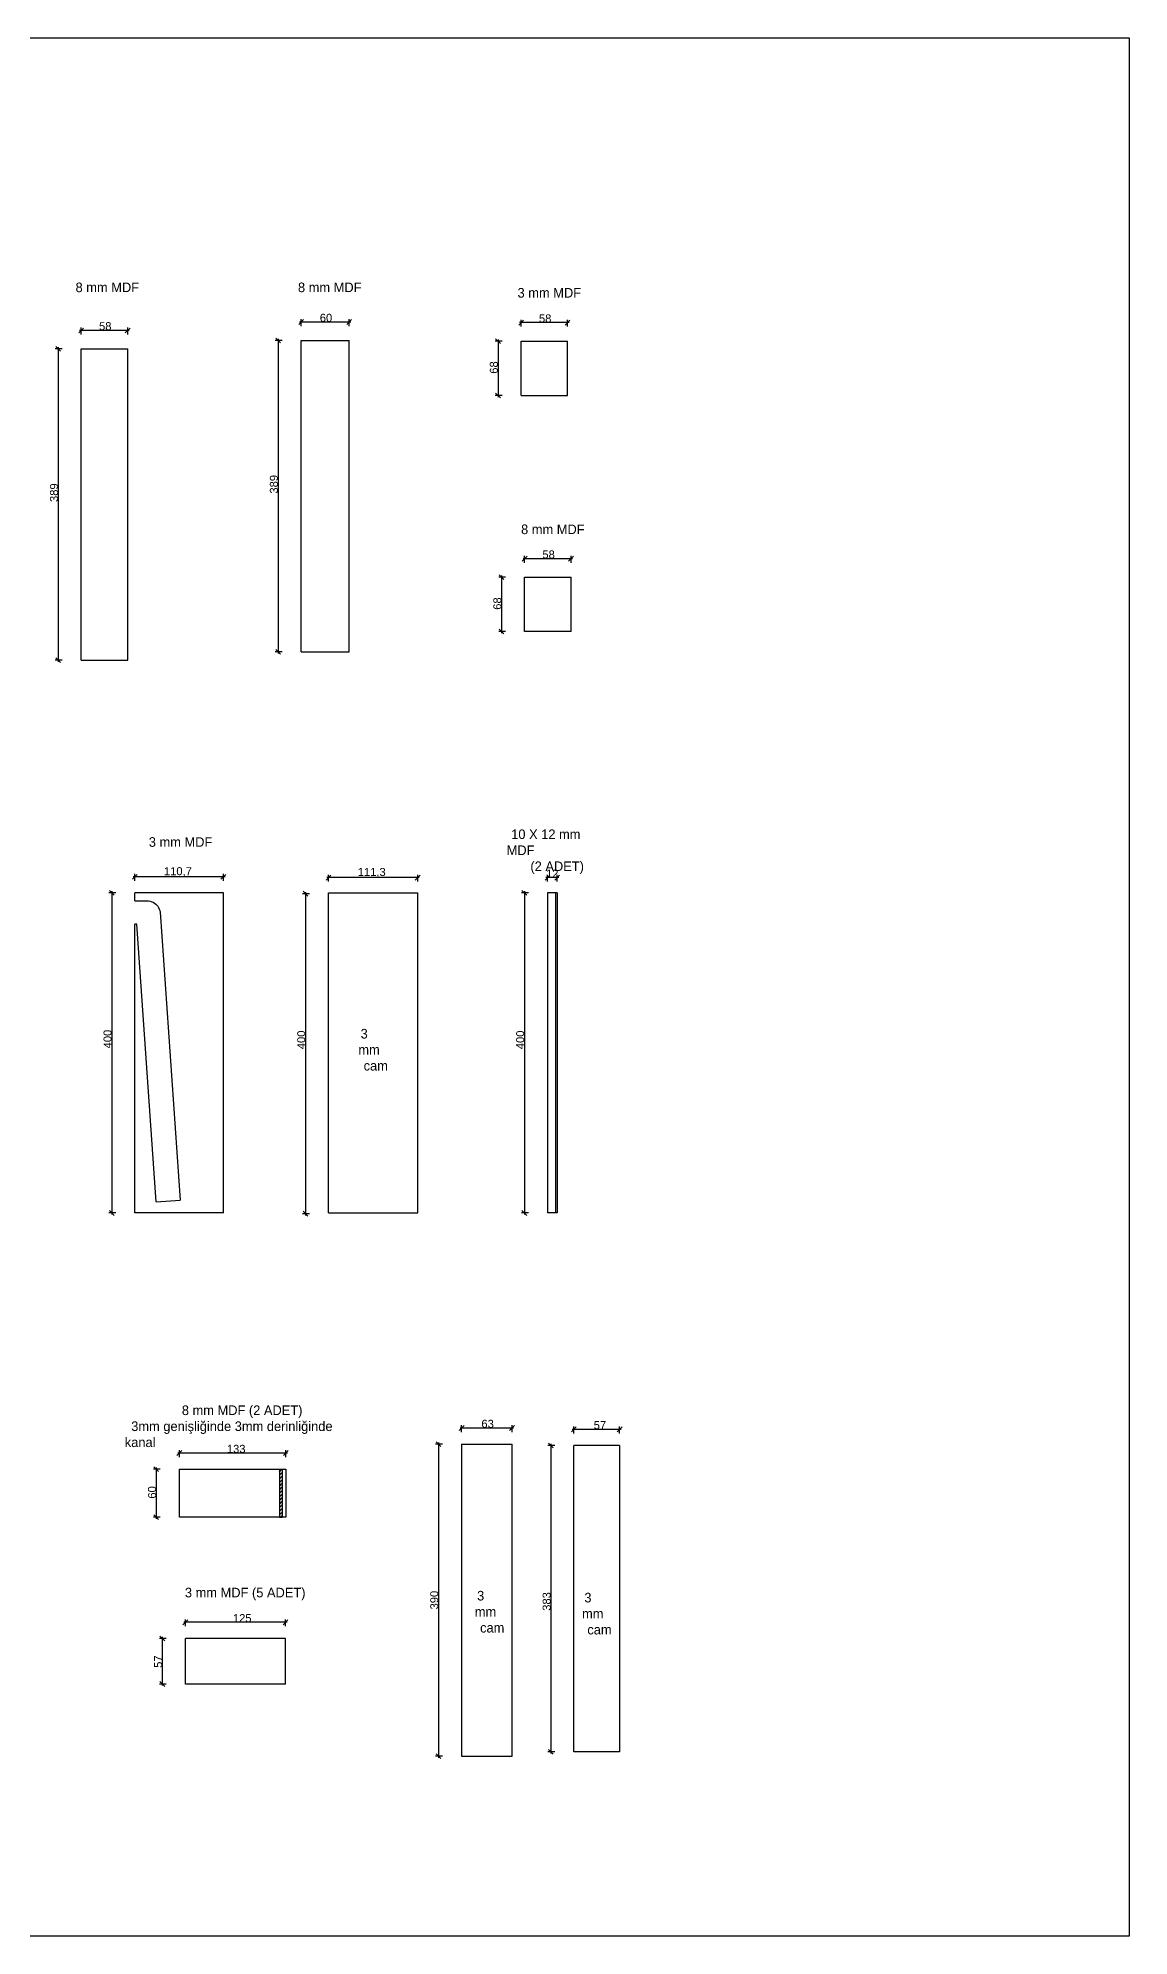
# Model space of a CAD drawing. Header units: millimetres. Extents: x -1301 to 1365, y -1036 to 1337.
# Drawn here: x 2 to 1365, y -1036 to 1337 of the extents above; entities that cross this region are included whole.
import ezdxf

# ---------------------------------------------------------------- set-up
doc = ezdxf.new("R2010")
doc.units = ezdxf.units.MM
doc.layers.add('0 @ 1', color=7, linetype='Continuous')
doc.layers.add('0.3', color=10, linetype='Continuous', lineweight=30)
doc.styles.add('ARIAL', font='arial.ttf', dxfattribs={"height": 10})
doc.dimstyles.new('İzzet Alperen Özkan', dxfattribs={"dimtxt": 10, "dimasz": 6, "dimexe": 3.58, "dimexo": 0.55, "dimgap": 0.09, "dimtad": 1, "dimdec": 0, "dimrnd": 1.38778e-17, "dimtxsty": 'ARIAL', "dimblk": 'OBLIQUE', "dimcen": 5, "dimdle": 2, "dimadec": 0, "dimazin": 0, "dimtfac": 1, "dimtdec": 0, "dimtmove": 0, "dimatfit": 3, "dimfxl": 5, "dimfxlon": 1, "dimtolj": 1, "dimtzin": 0, "dimarcsym": 0})

# ---------------------------------------------------------------- blocks, each defined once
blk = doc.blocks.new('_OBLIQUE')
at = {"color": 0, "linetype": 'ByBlock'}
blk.add_line((-0.5, -0.5), (0.5, 0.5), dxfattribs=at)
blk = doc.blocks.new('*D30')
at = {"layer": '0.3', "color": 0, "lineweight": -2, "transparency": 16777216}
for p, q in [((313.5, -432), (176.5, -432)), ((178.5, -437), (178.5, -428.5)), ((311.5, -437), (311.5, -428.5))]:
    blk.add_line(p, q, dxfattribs=at)
at = {"layer": 'Defpoints', "color": 0, "transparency": 16777216}
for p in [(178.5, -432), (178.5, -452.2), (311.5, -452.2)]:
    blk.add_point(p, dxfattribs=at)
at = {"layer": '0.3', "color": 0, "lineweight": -2, "transparency": 16777216, "xscale": 5.999999999999997, "yscale": 5.999999999999997, "zscale": 5.999999999999997, "rotation": 180}
blk.add_blockref('_OBLIQUE', (178.5, -432), dxfattribs=at)
at = {"layer": '0.3', "color": 0, "lineweight": -2, "transparency": 16777216, "xscale": 5.999999999999997, "yscale": 5.999999999999997, "zscale": 5.999999999999997}
blk.add_blockref('_OBLIQUE', (311.5, -432), dxfattribs=at)
at = {"layer": '0.3', "color": 0, "lineweight": 5, "transparency": 16777216, "insert": (249.5, -426.8), "char_height": 10, "attachment_point": 5, "style": 'ARIAL'}
blk.add_mtext('\\A1;133', dxfattribs=at)
blk = doc.blocks.new('*D33')
at = {"layer": '0.3', "color": 0, "lineweight": -2, "transparency": 16777216}
for p, q in [((149.6, -450.2), (149.6, -514.2)), ((154.6, -452.2), (146.1, -452.2)), ((154.6, -512.2), (146.1, -512.2))]:
    blk.add_line(p, q, dxfattribs=at)
at = {"layer": 'Defpoints', "color": 0, "transparency": 16777216}
for p in [(178.5, -452.2), (149.6, -512.2), (178.5, -512.2)]:
    blk.add_point(p, dxfattribs=at)
at = {"layer": '0.3', "color": 0, "lineweight": -2, "transparency": 16777216, "xscale": 5.999999999999997, "yscale": 5.999999999999997, "zscale": 5.999999999999997}
for p, rotation in [((149.6, -452.2), 90), ((149.6, -512.2), 270)]:
    blk.add_blockref('_OBLIQUE', p, dxfattribs=dict(at, rotation=rotation))
at = {"layer": '0.3', "color": 0, "lineweight": 5, "transparency": 16777216, "insert": (144.4, -481.2), "char_height": 10, "attachment_point": 5, "rotation": 90, "style": 'ARIAL'}
blk.add_mtext('\\A1;60', dxfattribs=at)
blk = doc.blocks.new('*D34')
at = {"layer": '0.3', "color": 0, "lineweight": -2, "transparency": 16777216}
for p, q in [((186, -648.5), (186, -640)), ((311, -648.5), (311, -640)), ((313, -643.5), (184, -643.5))]:
    blk.add_line(p, q, dxfattribs=at)
at = {"layer": 'Defpoints', "color": 0, "transparency": 16777216}
for p in [(186, -643.5), (186, -663.7), (311, -663.7)]:
    blk.add_point(p, dxfattribs=at)
at = {"layer": '0.3', "color": 0, "lineweight": -2, "transparency": 16777216, "xscale": 5.999999999999997, "yscale": 5.999999999999997, "zscale": 5.999999999999997, "rotation": 180}
blk.add_blockref('_OBLIQUE', (186, -643.5), dxfattribs=at)
at = {"layer": '0.3', "color": 0, "lineweight": -2, "transparency": 16777216, "xscale": 5.999999999999997, "yscale": 5.999999999999997, "zscale": 5.999999999999997}
blk.add_blockref('_OBLIQUE', (311, -643.5), dxfattribs=at)
at = {"layer": '0.3', "color": 0, "lineweight": 5, "transparency": 16777216, "insert": (257, -638.4), "char_height": 10, "attachment_point": 5, "style": 'ARIAL'}
blk.add_mtext('\\A1;125', dxfattribs=at)
blk = doc.blocks.new('*D35')
at = {"layer": '0.3', "color": 0, "lineweight": -2, "transparency": 16777216}
for p, q in [((162.2, -663.7), (153.6, -663.7)), ((157.2, -661.7), (157.2, -722.7)), ((162.2, -720.7), (153.6, -720.7))]:
    blk.add_line(p, q, dxfattribs=at)
at = {"layer": 'Defpoints', "color": 0, "transparency": 16777216}
for p in [(186, -663.7), (157.2, -720.7), (186, -720.7)]:
    blk.add_point(p, dxfattribs=at)
at = {"layer": '0.3', "color": 0, "lineweight": -2, "transparency": 16777216, "xscale": 5.999999999999997, "yscale": 5.999999999999997, "zscale": 5.999999999999997}
for p, rotation in [((157.2, -663.7), 90), ((157.2, -720.7), 270)]:
    blk.add_blockref('_OBLIQUE', p, dxfattribs=dict(at, rotation=rotation))
at = {"layer": '0.3', "color": 0, "lineweight": 5, "transparency": 16777216, "insert": (152, -692.7), "char_height": 10, "attachment_point": 5, "rotation": 90, "style": 'ARIAL'}
blk.add_mtext('\\A1;57', dxfattribs=at)
blk = doc.blocks.new('*D36')
at = {"layer": '0.3', "color": 0, "lineweight": -2, "transparency": 16777216}
for p, q in [((596.1, -400.7), (529.1, -400.7)), ((531.1, -405.7), (531.1, -397.1)), ((594.1, -405.7), (594.1, -397.1))]:
    blk.add_line(p, q, dxfattribs=at)
at = {"layer": 'Defpoints', "color": 0, "transparency": 16777216}
for p in [(531.1, -400.7), (531.1, -420.8), (594.1, -420.8)]:
    blk.add_point(p, dxfattribs=at)
at = {"layer": '0.3', "color": 0, "lineweight": -2, "transparency": 16777216, "xscale": 5.999999999999997, "yscale": 5.999999999999997, "zscale": 5.999999999999997, "rotation": 180}
blk.add_blockref('_OBLIQUE', (531.1, -400.7), dxfattribs=at)
at = {"layer": '0.3', "color": 0, "lineweight": -2, "transparency": 16777216, "xscale": 5.999999999999997, "yscale": 5.999999999999997, "zscale": 5.999999999999997}
blk.add_blockref('_OBLIQUE', (594.1, -400.7), dxfattribs=at)
at = {"layer": '0.3', "color": 0, "lineweight": 5, "transparency": 16777216, "insert": (563.6, -395.5), "char_height": 10, "attachment_point": 5, "style": 'ARIAL'}
blk.add_mtext('\\A1;63', dxfattribs=at)
blk = doc.blocks.new('*D37')
at = {"layer": '0.3', "color": 0, "lineweight": -2, "transparency": 16777216}
for p, q in [((507.2, -420.8), (498.6, -420.8)), ((502.2, -418.8), (502.2, -812.8)), ((507.2, -810.8), (498.6, -810.8))]:
    blk.add_line(p, q, dxfattribs=at)
at = {"layer": 'Defpoints', "color": 0, "transparency": 16777216}
for p in [(531.1, -420.8), (502.2, -810.8), (531.1, -810.8)]:
    blk.add_point(p, dxfattribs=at)
at = {"layer": '0.3', "color": 0, "lineweight": -2, "transparency": 16777216, "xscale": 5.999999999999997, "yscale": 5.999999999999997, "zscale": 5.999999999999997}
for p, rotation in [((502.2, -420.8), 90), ((502.2, -810.8), 270)]:
    blk.add_blockref('_OBLIQUE', p, dxfattribs=dict(at, rotation=rotation))
at = {"layer": '0.3', "color": 0, "lineweight": 5, "transparency": 16777216, "insert": (497, -615.8), "char_height": 10, "attachment_point": 5, "rotation": 90, "style": 'ARIAL'}
blk.add_mtext('\\A1;390', dxfattribs=at)
blk = doc.blocks.new('*D38')
at = {"layer": '0.3', "color": 0, "lineweight": -2, "transparency": 16777216}
for p, q in [((730.5, -402.4), (669.4, -402.4)), ((671.4, -407.4), (671.4, -398.8)), ((728.5, -407.4), (728.5, -398.8))]:
    blk.add_line(p, q, dxfattribs=at)
at = {"layer": 'Defpoints', "color": 0, "transparency": 16777216}
for p in [(671.4, -402.4), (671.4, -422.5), (728.5, -422.5)]:
    blk.add_point(p, dxfattribs=at)
at = {"layer": '0.3', "color": 0, "lineweight": -2, "transparency": 16777216, "xscale": 5.999999999999997, "yscale": 5.999999999999997, "zscale": 5.999999999999997, "rotation": 180}
blk.add_blockref('_OBLIQUE', (671.4, -402.4), dxfattribs=at)
at = {"layer": '0.3', "color": 0, "lineweight": -2, "transparency": 16777216, "xscale": 5.999999999999997, "yscale": 5.999999999999997, "zscale": 5.999999999999997}
blk.add_blockref('_OBLIQUE', (728.5, -402.4), dxfattribs=at)
at = {"layer": '0.3', "color": 0, "lineweight": 5, "transparency": 16777216, "insert": (703.9, -397.2), "char_height": 10, "attachment_point": 5, "style": 'ARIAL'}
blk.add_mtext('\\A1;57', dxfattribs=at)
blk = doc.blocks.new('*D39')
at = {"layer": '0.3', "color": 0, "lineweight": -2, "transparency": 16777216}
for p, q in [((647.6, -422.5), (639, -422.5)), ((642.6, -420.5), (642.6, -807.5)), ((647.6, -805.5), (639, -805.5))]:
    blk.add_line(p, q, dxfattribs=at)
at = {"layer": 'Defpoints', "color": 0, "transparency": 16777216}
for p in [(671.4, -422.5), (642.6, -805.5), (671.4, -805.5)]:
    blk.add_point(p, dxfattribs=at)
at = {"layer": '0.3', "color": 0, "lineweight": -2, "transparency": 16777216, "xscale": 5.999999999999997, "yscale": 5.999999999999997, "zscale": 5.999999999999997}
for p, rotation in [((642.6, -422.5), 90), ((642.6, -805.5), 270)]:
    blk.add_blockref('_OBLIQUE', p, dxfattribs=dict(at, rotation=rotation))
at = {"layer": '0.3', "color": 0, "lineweight": 5, "transparency": 16777216, "insert": (637.4, -617.5), "char_height": 10, "attachment_point": 5, "rotation": 90, "style": 'ARIAL'}
blk.add_mtext('\\A1;383', dxfattribs=at)
blk = doc.blocks.new('*D45')
at = {"layer": '0.3', "color": 0, "lineweight": -2, "transparency": 16777216}
for p, q in [((478.2, 287.2), (362.9, 287.2)), ((364.9, 282.2), (364.9, 290.8)), ((476.2, 282.2), (476.2, 290.8))]:
    blk.add_line(p, q, dxfattribs=at)
at = {"layer": 'Defpoints', "color": 0, "transparency": 16777216}
for p in [(364.9, 287.2), (364.9, 267.1), (476.2, 268.1)]:
    blk.add_point(p, dxfattribs=at)
at = {"layer": '0.3', "color": 0, "lineweight": -2, "transparency": 16777216, "xscale": 5.999999999999997, "yscale": 5.999999999999997, "zscale": 5.999999999999997, "rotation": 180}
blk.add_blockref('_OBLIQUE', (364.9, 287.2), dxfattribs=at)
at = {"layer": '0.3', "color": 0, "lineweight": -2, "transparency": 16777216, "xscale": 5.999999999999997, "yscale": 5.999999999999997, "zscale": 5.999999999999997}
blk.add_blockref('_OBLIQUE', (476.2, 287.2), dxfattribs=at)
at = {"layer": '0.3', "color": 0, "lineweight": 5, "transparency": 16777216, "insert": (418.8, 293.3), "char_height": 10, "attachment_point": 5, "style": 'ARIAL'}
blk.add_mtext('\\A1;111,3', dxfattribs=at)
blk = doc.blocks.new('*D46')
at = {"layer": '0.3', "color": 0, "lineweight": -2, "transparency": 16777216}
for p, q in [((341, 267.1), (332.4, 267.1)), ((336, 269.1), (336, -134.9)), ((341, -132.9), (332.4, -132.9))]:
    blk.add_line(p, q, dxfattribs=at)
at = {"layer": 'Defpoints', "color": 0, "transparency": 16777216}
for p in [(364.9, 267.1), (336, -132.9), (364.9, -132.9)]:
    blk.add_point(p, dxfattribs=at)
at = {"layer": '0.3', "color": 0, "lineweight": -2, "transparency": 16777216, "xscale": 5.999999999999997, "yscale": 5.999999999999997, "zscale": 5.999999999999997}
for p, rotation in [((336, 267.1), 90), ((336, -132.9), 270)]:
    blk.add_blockref('_OBLIQUE', p, dxfattribs=dict(at, rotation=rotation))
at = {"layer": '0.3', "color": 0, "lineweight": 5, "transparency": 16777216, "insert": (330.8, 84.4), "char_height": 10, "attachment_point": 5, "rotation": 90, "style": 'ARIAL'}
blk.add_mtext('\\A1;400', dxfattribs=at)
blk = doc.blocks.new('*D47')
at = {"layer": '0.3', "color": 0, "lineweight": -2, "transparency": 16777216}
for p, q in [((235.5, 288.2), (120.8, 288.2)), ((122.8, 283.2), (122.8, 291.8)), ((233.5, 283.2), (233.5, 291.8))]:
    blk.add_line(p, q, dxfattribs=at)
at = {"layer": 'Defpoints', "color": 0, "transparency": 16777216}
for p in [(122.8, 288.2), (122.8, 268.1), (233.5, 268.1)]:
    blk.add_point(p, dxfattribs=at)
at = {"layer": '0.3', "color": 0, "lineweight": -2, "transparency": 16777216, "xscale": 5.999999999999997, "yscale": 5.999999999999997, "zscale": 5.999999999999997, "rotation": 180}
blk.add_blockref('_OBLIQUE', (122.8, 288.2), dxfattribs=at)
at = {"layer": '0.3', "color": 0, "lineweight": -2, "transparency": 16777216, "xscale": 5.999999999999997, "yscale": 5.999999999999997, "zscale": 5.999999999999997}
blk.add_blockref('_OBLIQUE', (233.5, 288.2), dxfattribs=at)
at = {"layer": '0.3', "color": 0, "lineweight": 5, "transparency": 16777216, "insert": (176.7, 294.3), "char_height": 10, "attachment_point": 5, "style": 'ARIAL'}
blk.add_mtext('\\A1;110,7', dxfattribs=at)
blk = doc.blocks.new('*D48')
at = {"layer": '0.3', "color": 0, "lineweight": -2, "transparency": 16777216}
for p, q in [((99, 268.1), (90.4, 268.1)), ((94, 270.1), (94, -133.9)), ((99, -131.9), (90.4, -131.9))]:
    blk.add_line(p, q, dxfattribs=at)
at = {"layer": 'Defpoints', "color": 0, "transparency": 16777216}
for p in [(122.8, 268.1), (94, -131.9), (122.8, -131.9)]:
    blk.add_point(p, dxfattribs=at)
at = {"layer": '0.3', "color": 0, "lineweight": -2, "transparency": 16777216, "xscale": 5.999999999999997, "yscale": 5.999999999999997, "zscale": 5.999999999999997}
for p, rotation in [((94, 268.1), 90), ((94, -131.9), 270)]:
    blk.add_blockref('_OBLIQUE', p, dxfattribs=dict(at, rotation=rotation))
at = {"layer": '0.3', "color": 0, "lineweight": 5, "transparency": 16777216, "insert": (88.8, 85.4), "char_height": 10, "attachment_point": 5, "rotation": 90, "style": 'ARIAL'}
blk.add_mtext('\\A1;400', dxfattribs=at)
blk = doc.blocks.new('*D72')
at = {"layer": '0.3', "color": 0, "lineweight": -2, "transparency": 16777216}
for p, q in [((55.9, 966.1), (55.9, 974.7)), ((113.9, 966.1), (113.9, 974.7)), ((115.9, 971.1), (53.9, 971.1))]:
    blk.add_line(p, q, dxfattribs=at)
at = {"layer": 'Defpoints', "color": 0, "transparency": 16777216}
for p in [(55.9, 971.1), (55.9, 948), (113.9, 948)]:
    blk.add_point(p, dxfattribs=at)
at = {"layer": '0.3', "color": 0, "lineweight": -2, "transparency": 16777216, "xscale": 5.999999999999997, "yscale": 5.999999999999997, "zscale": 5.999999999999997, "rotation": 180}
blk.add_blockref('_OBLIQUE', (55.9, 971.1), dxfattribs=at)
at = {"layer": '0.3', "color": 0, "lineweight": -2, "transparency": 16777216, "xscale": 5.999999999999997, "yscale": 5.999999999999997, "zscale": 5.999999999999997}
blk.add_blockref('_OBLIQUE', (113.9, 971.1), dxfattribs=at)
at = {"layer": '0.3', "color": 0, "lineweight": 5, "transparency": 16777216, "insert": (85.9, 976.3), "char_height": 10, "attachment_point": 5, "style": 'ARIAL'}
blk.add_mtext('\\A1;58', dxfattribs=at)
blk = doc.blocks.new('*D73')
at = {"layer": '0.3', "color": 0, "lineweight": -2, "transparency": 16777216}
for p, q in [((27.1, 950), (27.1, 557)), ((32.1, 948), (23.5, 948)), ((32.1, 559), (23.5, 559))]:
    blk.add_line(p, q, dxfattribs=at)
at = {"layer": 'Defpoints', "color": 0, "transparency": 16777216}
for p in [(55.9, 948), (27.1, 559), (55.9, 559)]:
    blk.add_point(p, dxfattribs=at)
at = {"layer": '0.3', "color": 0, "lineweight": -2, "transparency": 16777216, "xscale": 5.999999999999997, "yscale": 5.999999999999997, "zscale": 5.999999999999997}
for p, rotation in [((27.1, 948), 90), ((27.1, 559), 270)]:
    blk.add_blockref('_OBLIQUE', p, dxfattribs=dict(at, rotation=rotation))
at = {"layer": '0.3', "color": 0, "lineweight": 5, "transparency": 16777216, "insert": (21.9, 768.3), "char_height": 10, "attachment_point": 5, "rotation": 90, "style": 'ARIAL'}
blk.add_mtext('\\A1;389', dxfattribs=at)
blk = doc.blocks.new('*D74')
at = {"layer": '0.3', "color": 0, "lineweight": -2, "transparency": 16777216}
for p, q in [((392.7, 981.6), (328.7, 981.6)), ((330.7, 976.6), (330.7, 985.2)), ((390.7, 976.6), (390.7, 985.2))]:
    blk.add_line(p, q, dxfattribs=at)
at = {"layer": 'Defpoints', "color": 0, "transparency": 16777216}
for p in [(330.7, 981.6), (330.7, 958.5), (390.7, 958.5)]:
    blk.add_point(p, dxfattribs=at)
at = {"layer": '0.3', "color": 0, "lineweight": -2, "transparency": 16777216, "xscale": 5.999999999999997, "yscale": 5.999999999999997, "zscale": 5.999999999999997, "rotation": 180}
blk.add_blockref('_OBLIQUE', (330.7, 981.6), dxfattribs=at)
at = {"layer": '0.3', "color": 0, "lineweight": -2, "transparency": 16777216, "xscale": 5.999999999999997, "yscale": 5.999999999999997, "zscale": 5.999999999999997}
blk.add_blockref('_OBLIQUE', (390.7, 981.6), dxfattribs=at)
at = {"layer": '0.3', "color": 0, "lineweight": 5, "transparency": 16777216, "insert": (361.7, 986.8), "char_height": 10, "attachment_point": 5, "style": 'ARIAL'}
blk.add_mtext('\\A1;60', dxfattribs=at)
blk = doc.blocks.new('*D75')
at = {"layer": '0.3', "color": 0, "lineweight": -2, "transparency": 16777216}
for p, q in [((306.8, 958.5), (298.2, 958.5)), ((301.8, 960.5), (301.8, 567.5)), ((306.8, 569.5), (298.2, 569.5))]:
    blk.add_line(p, q, dxfattribs=at)
at = {"layer": 'Defpoints', "color": 0, "transparency": 16777216}
for p in [(330.7, 958.5), (301.8, 569.5), (330.7, 569.5)]:
    blk.add_point(p, dxfattribs=at)
at = {"layer": '0.3', "color": 0, "lineweight": -2, "transparency": 16777216, "xscale": 5.999999999999997, "yscale": 5.999999999999997, "zscale": 5.999999999999997}
for p, rotation in [((301.8, 958.5), 90), ((301.8, 569.5), 270)]:
    blk.add_blockref('_OBLIQUE', p, dxfattribs=dict(at, rotation=rotation))
at = {"layer": '0.3', "color": 0, "lineweight": 5, "transparency": 16777216, "insert": (296.6, 778.8), "char_height": 10, "attachment_point": 5, "rotation": 90, "style": 'ARIAL'}
blk.add_mtext('\\A1;389', dxfattribs=at)
blk = doc.blocks.new('*D76')
at = {"layer": '0.3', "color": 0, "lineweight": -2, "transparency": 16777216}
for p, q in [((665.5, 980.8), (603.5, 980.8)), ((605.5, 975.8), (605.5, 984.4)), ((663.5, 975.8), (663.5, 984.4))]:
    blk.add_line(p, q, dxfattribs=at)
at = {"layer": 'Defpoints', "color": 0, "transparency": 16777216}
for p in [(605.5, 980.8), (605.5, 957.7), (663.5, 957.7)]:
    blk.add_point(p, dxfattribs=at)
at = {"layer": '0.3', "color": 0, "lineweight": -2, "transparency": 16777216, "xscale": 5.999999999999997, "yscale": 5.999999999999997, "zscale": 5.999999999999997, "rotation": 180}
blk.add_blockref('_OBLIQUE', (605.5, 980.8), dxfattribs=at)
at = {"layer": '0.3', "color": 0, "lineweight": -2, "transparency": 16777216, "xscale": 5.999999999999997, "yscale": 5.999999999999997, "zscale": 5.999999999999997}
blk.add_blockref('_OBLIQUE', (663.5, 980.8), dxfattribs=at)
at = {"layer": '0.3', "color": 0, "lineweight": 5, "transparency": 16777216, "insert": (635.5, 986), "char_height": 10, "attachment_point": 5, "style": 'ARIAL'}
blk.add_mtext('\\A1;58', dxfattribs=at)
blk = doc.blocks.new('*D77')
at = {"layer": '0.3', "color": 0, "lineweight": -2, "transparency": 16777216}
for p, q in [((581.6, 957.7), (573.1, 957.7)), ((576.6, 959.7), (576.6, 887.7)), ((581.6, 889.7), (573.1, 889.7))]:
    blk.add_line(p, q, dxfattribs=at)
at = {"layer": 'Defpoints', "color": 0, "transparency": 16777216}
for p in [(605.5, 957.7), (576.6, 889.7), (605.5, 889.7)]:
    blk.add_point(p, dxfattribs=at)
at = {"layer": '0.3', "color": 0, "lineweight": -2, "transparency": 16777216, "xscale": 5.999999999999997, "yscale": 5.999999999999997, "zscale": 5.999999999999997}
for p, rotation in [((576.6, 957.7), 90), ((576.6, 889.7), 270)]:
    blk.add_blockref('_OBLIQUE', p, dxfattribs=dict(at, rotation=rotation))
at = {"layer": '0.3', "color": 0, "lineweight": 5, "transparency": 16777216, "insert": (571.4, 924.7), "char_height": 10, "attachment_point": 5, "rotation": 90, "style": 'ARIAL'}
blk.add_mtext('\\A1;68', dxfattribs=at)
blk = doc.blocks.new('*D78')
at = {"layer": '0.3', "color": 0, "lineweight": -2, "transparency": 16777216}
for p, q in [((609.8, 680.8), (609.8, 689.4)), ((667.8, 680.8), (667.8, 689.4)), ((669.8, 685.8), (607.8, 685.8))]:
    blk.add_line(p, q, dxfattribs=at)
at = {"layer": 'Defpoints', "color": 0, "transparency": 16777216}
for p in [(609.8, 685.8), (609.8, 662.7), (667.8, 662.7)]:
    blk.add_point(p, dxfattribs=at)
at = {"layer": '0.3', "color": 0, "lineweight": -2, "transparency": 16777216, "xscale": 5.999999999999997, "yscale": 5.999999999999997, "zscale": 5.999999999999997, "rotation": 180}
blk.add_blockref('_OBLIQUE', (609.8, 685.8), dxfattribs=at)
at = {"layer": '0.3', "color": 0, "lineweight": -2, "transparency": 16777216, "xscale": 5.999999999999997, "yscale": 5.999999999999997, "zscale": 5.999999999999997}
blk.add_blockref('_OBLIQUE', (667.8, 685.8), dxfattribs=at)
at = {"layer": '0.3', "color": 0, "lineweight": 5, "transparency": 16777216, "insert": (639.8, 691), "char_height": 10, "attachment_point": 5, "style": 'ARIAL'}
blk.add_mtext('\\A1;58', dxfattribs=at)
blk = doc.blocks.new('*D79')
at = {"layer": '0.3', "color": 0, "lineweight": -2, "transparency": 16777216}
for p, q in [((581, 664.7), (581, 592.7)), ((586, 662.7), (577.4, 662.7)), ((586, 594.7), (577.4, 594.7))]:
    blk.add_line(p, q, dxfattribs=at)
at = {"layer": 'Defpoints', "color": 0, "transparency": 16777216}
for p in [(609.8, 662.7), (581, 594.7), (609.8, 594.7)]:
    blk.add_point(p, dxfattribs=at)
at = {"layer": '0.3', "color": 0, "lineweight": -2, "transparency": 16777216, "xscale": 5.999999999999997, "yscale": 5.999999999999997, "zscale": 5.999999999999997}
for p, rotation in [((581, 662.7), 90), ((581, 594.7), 270)]:
    blk.add_blockref('_OBLIQUE', p, dxfattribs=dict(at, rotation=rotation))
at = {"layer": '0.3', "color": 0, "lineweight": 5, "transparency": 16777216, "insert": (575.8, 629.7), "char_height": 10, "attachment_point": 5, "rotation": 90, "style": 'ARIAL'}
blk.add_mtext('\\A1;68', dxfattribs=at)
blk = doc.blocks.new('*D104')
at = {"layer": '0.3', "color": 0, "lineweight": -2, "transparency": 16777216}
for p, q in [((652.4, 287.2), (636.4, 287.2)), ((638.4, 282.2), (638.4, 290.8)), ((650.4, 282.2), (650.4, 290.8))]:
    blk.add_line(p, q, dxfattribs=at)
at = {"layer": 'Defpoints', "color": 0, "transparency": 16777216}
for p in [(638.4, 287.2), (638.4, 268.1), (650.4, 268.1)]:
    blk.add_point(p, dxfattribs=at)
at = {"layer": '0.3', "color": 0, "lineweight": -2, "transparency": 16777216, "xscale": 5.999999999999997, "yscale": 5.999999999999997, "zscale": 5.999999999999997, "rotation": 180}
blk.add_blockref('_OBLIQUE', (638.4, 287.2), dxfattribs=at)
at = {"layer": '0.3', "color": 0, "lineweight": -2, "transparency": 16777216, "xscale": 5.999999999999997, "yscale": 5.999999999999997, "zscale": 5.999999999999997}
blk.add_blockref('_OBLIQUE', (650.4, 287.2), dxfattribs=at)
at = {"layer": '0.3', "color": 0, "lineweight": 5, "transparency": 16777216, "insert": (644.4, 292.3), "char_height": 10, "attachment_point": 5, "style": 'ARIAL'}
blk.add_mtext('\\A1;12', dxfattribs=at)
blk = doc.blocks.new('*D105')
at = {"layer": '0.3', "color": 0, "lineweight": -2, "transparency": 16777216}
for p, q in [((614.5, 268.1), (605.9, 268.1)), ((609.5, 270.1), (609.5, -133.9)), ((614.5, -131.9), (605.9, -131.9))]:
    blk.add_line(p, q, dxfattribs=at)
at = {"layer": 'Defpoints', "color": 0, "transparency": 16777216}
for p in [(638.4, 268.1), (609.5, -131.9), (638.4, -131.9)]:
    blk.add_point(p, dxfattribs=at)
at = {"layer": '0.3', "color": 0, "lineweight": -2, "transparency": 16777216, "xscale": 5.999999999999997, "yscale": 5.999999999999997, "zscale": 5.999999999999997}
for p, rotation in [((609.5, 268.1), 90), ((609.5, -131.9), 270)]:
    blk.add_blockref('_OBLIQUE', p, dxfattribs=dict(at, rotation=rotation))
at = {"layer": '0.3', "color": 0, "lineweight": 5, "transparency": 16777216, "insert": (604.3, 84.4), "char_height": 10, "attachment_point": 5, "rotation": 90, "style": 'ARIAL'}
blk.add_mtext('\\A1;400', dxfattribs=at)

msp = doc.modelspace()

# ---------------------------------------------------------------- hatches: boundary and pattern name
h = msp.add_hatch()
h.set_pattern_fill('ANSI31', color=256)
h.paths.add_polyline_path([(307, -452.2), (303.5, -452.2), (303.5, -512.2), (307, -512.2)])

# ---------------------------------------------------------------- linework, layer by layer
for p, q in [((330.7, 569.5), (330.7, 958.5)), ((330.7, 958.5), (390.7, 958.5)), ((390.7, 569.5), (390.7, 958.5)), ((605.5, 957.7), (663.5, 957.7)), ((605.5, 889.7), (605.5, 957.7)), ((663.5, 889.7), (663.5, 957.7)), ((55.9, 948), (113.9, 948)), ((55.9, 559), (55.9, 948)), ((113.9, 559), (113.9, 948)), ((605.5, 889.7), (663.5, 889.7)), ((609.8, 594.7), (609.8, 662.7)), ((609.8, 662.7), (667.8, 662.7)), ((667.8, 594.7), (667.8, 662.7)), ((667.8, 594.7), (609.8, 594.7)), ((330.7, 569.5), (390.7, 569.5)), ((55.9, 559), (113.9, 559)), ((122.8, 258.1), (122.8, 268.1)), ((233.5, 268.1), (122.8, 268.1)), ((233.5, -131.9), (233.5, 268.1)), ((364.9, -131.9), (364.9, 268.1)), ((364.9, 268.1), (476.2, 268.1)), ((476.2, -131.9), (476.2, 268.1)), ((638.4, 268.1), (638.4, -131.9)), ((648.4, 268.1), (638.4, 268.1)), ((648.4, 268.1), (648.4, -131.9)), ((650.4, 268.1), (648.4, 268.1)), ((650.4, 268.1), (650.4, -131.9)), ((122.8, 258.1), (138.2, 258.1)), ((138.2, 258.1), (140.1, 258)), ((140.1, 258), (142, 257.7)), ((142, 257.7), (143.9, 257.1)), ((143.9, 257.1), (145.7, 256.3)), ((145.7, 256.3), (147.4, 255.3)), ((147.4, 255.3), (148.9, 254.1)), ((148.9, 254.1), (150.3, 252.8)), ((150.3, 252.8), (151.5, 251.3)), ((151.5, 251.3), (152.6, 249.7)), ((152.6, 249.7), (153.4, 247.9)), ((153.4, 247.9), (154.1, 246.1)), ((154.1, 246.1), (154.5, 244.2)), ((154.5, 244.2), (179.5, -116.1)), ((125.5, 229.2), (122.8, 229)), ((122.8, -131.9), (122.8, 229)), ((149.6, -118.2), (125.5, 229.2)), ((149.6, -118.2), (179.5, -116.1)), ((233.5, -131.9), (122.8, -131.9)), ((364.9, -131.9), (476.2, -131.9)), ((648.4, -131.9), (638.4, -131.9)), ((650.4, -131.9), (648.4, -131.9)), ((531.1, -420.8), (531.1, -810.8)), ((531.1, -420.8), (594.1, -420.8)), ((594.1, -810.8), (594.1, -420.8)), ((728.5, -422.5), (671.4, -422.5)), ((671.4, -805.5), (671.4, -422.5)), ((728.5, -422.5), (728.5, -805.5)), ((178.5, -512.2), (178.5, -452.2)), ((178.5, -452.2), (303.5, -452.2)), ((303.5, -452.2), (307, -452.2)), ((303.5, -452.2), (303.5, -512.2)), ((307, -452.2), (307, -512.2)), ((307, -452.2), (311.5, -452.2)), ((311.5, -452.2), (311.5, -512.2)), ((303.5, -512.2), (178.5, -512.2)), ((303.5, -512.2), (307, -512.2)), ((311.5, -512.2), (307, -512.2)), ((186, -720.7), (186, -663.7)), ((311, -663.7), (186, -663.7)), ((311, -720.7), (311, -663.7)), ((311, -720.7), (186, -720.7)), ((728.5, -805.5), (671.4, -805.5)), ((531.1, -810.8), (594.1, -810.8))]:
    msp.add_line(p, q)
msp.add_lwpolyline([(-1300.9, 1336.6), (1364.9, 1336.6), (1364.9, -1035.7), (-1300.9, -1035.7)], close=True)

# ---------------------------------------------------------------- texts
at = {"layer": '0 @ 1', "char_height": 12, "attachment_point": 1}
for s, width, insert in [('{\\fUniversty Roman|b0|i0|c162|p34;8 mm MDF}', 113.715, (48.8, 1030.9)), ('{\\fUniversty Roman|b0|i0|c162|p34;8 mm MDF}', 113.715, (326.7, 1030.9)), ('{\\fUniversty Roman|b0|i0|c162|p34;3 mm MDF}', 113.715, (601, 1024.1)), ('{\\fUniversty Roman|b0|i0|c162|p34;8 mm MDF}', 113.715, (605.4, 728.5)), ('{\\fUniversty Roman|b0|i0|c162|p34;3 mm MDF}', 113.715, (140.3, 337.7)), ('\\pi5.65624;{\\fUniversty Roman|b0|i0|c162|p34;10 X 12 mm MDF \\P\\pi29.64325;(2 ADET)}', 113.715, (587.4, 347.4)), ('\\pi2.82909;{\\fUniversty Roman|b0|i0|c162|p34;3 mm\\P\\pi6.58505;cam}', 35.792, (402.1, 98.1)), ('\\pi71.29312;{\\fUniversty Roman|b0|i0|c162|p34;8 mm MDF (2 ADET)\\P\\pi8.03969;3mm genişliğinde 3mm derinliğinde kanal}', 265.887, (110.3, -372.5)), ('{\\fUniversty Roman|b0|i0|c162|p34;3 mm MDF (5 ADET) }', 2742.869, (185.4, -600.4)), ('\\pi2.82909;{\\fUniversty Roman|b0|i0|c162|p34;3 mm\\P\\pi6.58505;cam}', 35.792, (547.6, -604.3)), ('\\pi2.82909;{\\fUniversty Roman|b0|i0|c162|p34;3 mm\\P\\pi6.58505;cam}', 35.792, (681.6, -606.7))]:
    msp.add_mtext_dynamic_manual_height_columns(s, width=width, gutter_width=60, heights=[0], dxfattribs=dict(at, insert=insert))

# ---------------------------------------------------------------- dimensions: what is measured, and where the dimension line sits
at = {"layer": '0.3', "lineweight": 5}
for base, p1, p2, picture, middle in [((55.9, 971.1), (113.9, 948), (55.9, 948), '*D72', (85.9, 971.1)), ((330.7, 981.6), (390.7, 958.5), (330.7, 958.5), '*D74', (361.7, 981.6)), ((605.5, 980.8), (663.5, 957.7), (605.5, 957.7), '*D76', (635.5, 980.8)), ((609.8, 685.8), (667.8, 662.7), (609.8, 662.7), '*D78', (639.8, 685.8)), ((531.1, -400.7), (594.1, -420.8), (531.1, -420.8), '*D36', (563.6, -400.7)), ((671.4, -402.4), (728.5, -422.5), (671.4, -422.5), '*D38', (703.9, -402.4)), ((178.5, -432), (311.5, -452.2), (178.5, -452.2), '*D30', (249.5, -432)), ((186, -643.5), (311, -663.7), (186, -663.7), '*D34', (257, -643.5))]:
    dim = msp.add_linear_dim(base=base, p1=p1, p2=p2, dimstyle='İzzet Alperen Özkan', dxfattribs=at)
    dim.commit()
    dim.dimension.update_dxf_attribs({"geometry": picture, "text_midpoint": middle, "dimtype": 160})
for base, p1, p2, picture, middle in [((27.1, 559), (55.9, 948), (55.9, 559), '*D73', (27.1, 768.3)), ((301.8, 569.5), (330.7, 958.5), (330.7, 569.5), '*D75', (301.8, 778.8)), ((576.6, 889.7), (605.5, 957.7), (605.5, 889.7), '*D77', (576.6, 924.7)), ((581, 594.7), (609.8, 662.7), (609.8, 594.7), '*D79', (581, 629.7)), ((94, -131.9), (122.8, 268.1), (122.8, -131.9), '*D48', (94, 85.4)), ((336, -132.9), (364.9, 267.1), (364.9, -132.9), '*D46', (336, 84.4)), ((609.5, -131.9), (638.4, 268.1), (638.4, -131.9), '*D105', (609.5, 84.4)), ((502.2, -810.8), (531.1, -420.8), (531.1, -810.8), '*D37', (502.2, -615.8)), ((642.6, -805.5), (671.4, -422.5), (671.4, -805.5), '*D39', (642.6, -617.5)), ((149.6, -512.2), (178.5, -452.2), (178.5, -512.2), '*D33', (149.6, -481.2)), ((157.2, -720.7), (186, -663.7), (186, -720.7), '*D35', (157.2, -692.7))]:
    dim = msp.add_linear_dim(base=base, p1=p1, p2=p2, angle=90, dimstyle='İzzet Alperen Özkan', dxfattribs=at)
    dim.commit()
    dim.dimension.update_dxf_attribs({"geometry": picture, "text_midpoint": middle, "dimtype": 160})
for base, p1, p2, text, picture, middle in [((122.8, 288.2), (233.5, 268.1), (122.8, 268.1), '110,7', '*D47', (176.7, 288.2)), ((364.9, 287.2), (476.2, 268.1), (364.9, 267.1), '<>,3', '*D45', (418.8, 287.2)), ((638.4, 287.2), (650.4, 268.1), (638.4, 268.1), '12', '*D104', (644.4, 287.2))]:
    dim = msp.add_linear_dim(base=base, p1=p1, p2=p2, text=text, dimstyle='İzzet Alperen Özkan', dxfattribs=at)
    dim.commit()
    dim.dimension.update_dxf_attribs({"geometry": picture, "text_midpoint": middle, "dimtype": 160})

doc.saveas('drawing.dxf')
